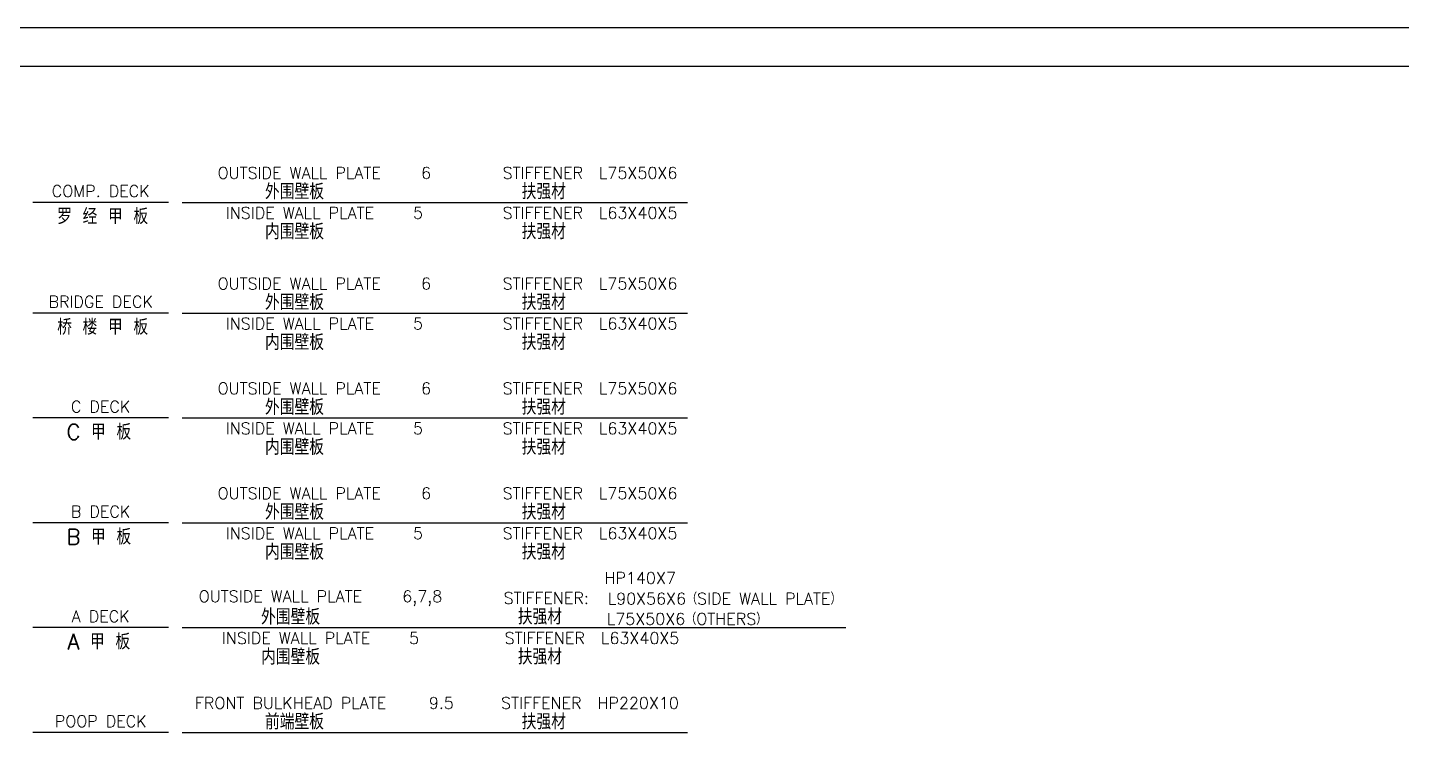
# Model space of a CAD drawing. Extents: x 415092 to 563892, y 353310 to 398399.
# Drawn here: x 437774 to 473157, y 380146 to 398299 of the extents above; entities that cross this region are included whole.
import ezdxf
from ezdxf.enums import TextEntityAlignment as Align

# ---------------------------------------------------------------- set-up
doc = ezdxf.new("R2010")
doc.units = 0
doc.header["$LTSCALE"] = 40
doc.header["$MEASUREMENT"] = 0
doc.layers.get('0').update_dxf_attribs({"linetype": 'CONTINUOUS'})
doc.layers.add('BT_ENG', color=7, linetype='CONTINUOUS')
doc.layers.add('TEXT-ENG', color=7, linetype='CONTINUOUS')
doc.styles.add('ROMANS', font='romans.shx', dxfattribs={"width": 0.75, "height": 250, "bigfont": 'hzdx.shx'})

msp = doc.modelspace()

# ---------------------------------------------------------------- linework, layer by layer
at = {"color": 2}
msp.add_line((417692.4, 397299.4), (562792.4, 397299.4), dxfattribs=at)
for p, q in [((441759.41, 393796.08), (454770, 393796.08)), ((441759.41, 390946.08), (454770, 390946.08)), ((441759.41, 388246.08), (454770, 388246.08)), ((441759.41, 385546.08), (454770, 385546.08)), ((441759.41, 382846.08), (458850, 382846.08)), ((441759.41, 380146.08), (454770, 380146.08))]:
    msp.add_line(p, q)
at = {"layer": 'BT_ENG'}
msp.add_line((415192.4, 398299.4), (563792.4, 398299.4), dxfattribs=at)
at = {"layer": 'TEXT-ENG', "color": 1}
for p, q in [((441409.41, 393796.08), (437909.41, 393796.08)), ((441409.41, 393796.08), (437909.41, 393796.08)), ((441409.41, 390946.08), (437909.41, 390946.08)), ((441409.41, 390946.08), (437909.41, 390946.08)), ((441409.41, 388246.08), (437909.41, 388246.08)), ((441409.41, 388246.08), (437909.41, 388246.08)), ((441409.41, 385546.08), (437909.41, 385546.08)), ((441409.41, 385546.08), (437909.41, 385546.08)), ((441409.41, 382846.08), (437909.41, 382846.08)), ((441409.41, 382846.08), (437909.41, 382846.08)), ((441409.41, 380146.08), (437909.41, 380146.08)), ((441409.41, 380146.08), (437909.41, 380146.08))]:
    msp.add_line(p, q, dxfattribs=at)

# ---------------------------------------------------------------- texts
at = {"layer": 'TEXT-ENG', "color": 1, "style": 'ROMANS'}
for s, height, p in [('OUTSIDE WALL PLATE   6', 300, (445419.41, 394556.08)), ('STIFFENER  L75X50X6', 300, (452259.41, 394556.08)), ('COMP. DECK', 300, (439659.41, 394086.08)), ('外围壁板', 400, (444649.41, 394096.08)), ('扶强材', 400, (451069.41, 394096.08)), ('罗 经 甲 板', 400, (439709.41, 393456.08)), ('INSIDE WALL PLATE   5', 300, (445419.41, 393526.08)), ('STIFFENER  L63X40X5', 300, (452259.41, 393526.08)), ('内围壁板', 400, (444649.41, 393066.08)), ('扶强材', 400, (451069.41, 393066.08)), ('OUTSIDE WALL PLATE   6', 300, (445419.41, 391706.08)), ('STIFFENER  L75X50X6', 300, (452259.41, 391706.08)), ('BRIDGE DECK', 300, (439659.41, 391236.08)), ('外围壁板', 400, (444649.41, 391246.08)), ('扶强材', 400, (451069.41, 391246.08)), ('桥 楼 甲 板', 400, (439709.41, 390606.08)), ('INSIDE WALL PLATE   5', 300, (445419.41, 390676.08)), ('STIFFENER  L63X40X5', 300, (452259.41, 390676.08)), ('内围壁板', 400, (444649.41, 390216.08)), ('扶强材', 400, (451069.41, 390216.08)), ('OUTSIDE WALL PLATE   6', 300, (445419.41, 389006.08)), ('STIFFENER  L75X50X6', 300, (452259.41, 389006.08)), ('C DECK', 300, (439659.41, 388536.08)), ('外围壁板', 400, (444649.41, 388546.08)), ('扶强材', 400, (451069.41, 388546.08)), ('C 甲 板', 400, (439609.41, 387906.08)), ('INSIDE WALL PLATE   5', 300, (445419.41, 387976.08)), ('STIFFENER  L63X40X5', 300, (452259.41, 387976.08)), ('内围壁板', 400, (444649.41, 387516.08)), ('扶强材', 400, (451069.41, 387516.08)), ('OUTSIDE WALL PLATE   6', 300, (445419.41, 386306.08)), ('STIFFENER  L75X50X6', 300, (452259.41, 386306.08)), ('外围壁板', 400, (444649.41, 385846.08)), ('扶强材', 400, (451069.41, 385846.08)), ('B DECK', 300, (439659.41, 385836.08)), ('B 甲 板', 400, (439609.41, 385206.08)), ('INSIDE WALL PLATE   5', 300, (445419.41, 385276.08)), ('STIFFENER  L63X40X5', 300, (452259.41, 385276.08)), ('内围壁板', 400, (444649.41, 384816.08)), ('扶强材', 400, (451069.41, 384816.08)), ('HP140X7', 300, (453552.61, 384126.08)), ('OUTSIDE WALL PLATE   6,7,8', 300, (445319.41, 383606.08)), ('STIFFENER:', 300, (451132.01, 383606.08)), ('L90X56X6（SIDE WALL PLATE）', 300, (455726.08, 383608.38)), ('A DECK', 300, (439659.41, 383136.08)), ('外围壁板', 400, (444549.41, 383146.08)), ('扶强材', 400, (450969.41, 383146.08)), ('L75X50X6（OTHERS）', 300, (454759.25, 383088.38)), ('A 甲 板', 400, (439609.41, 382506.08)), ('INSIDE WALL PLATE   5', 300, (445319.41, 382576.08)), ('STIFFENER  L63X40X5', 300, (452309.45, 382576.08)), ('内围壁板', 400, (444549.41, 382116.08)), ('扶强材', 400, (450969.41, 382116.08)), ('FRONT BULKHEAD PLATE   9.5', 300, (445419.41, 380906.08)), ('STIFFENER  HP220X10', 300, (452259.41, 380906.08)), ('POOP DECK', 300, (439659.41, 380436.08)), ('前端壁板', 400, (444649.41, 380446.08)), ('扶强材', 400, (451069.41, 380446.08))]:
    msp.add_text(s, height=height, dxfattribs=at).set_placement(p, align=Align.MIDDLE)

doc.saveas('drawing.dxf')
